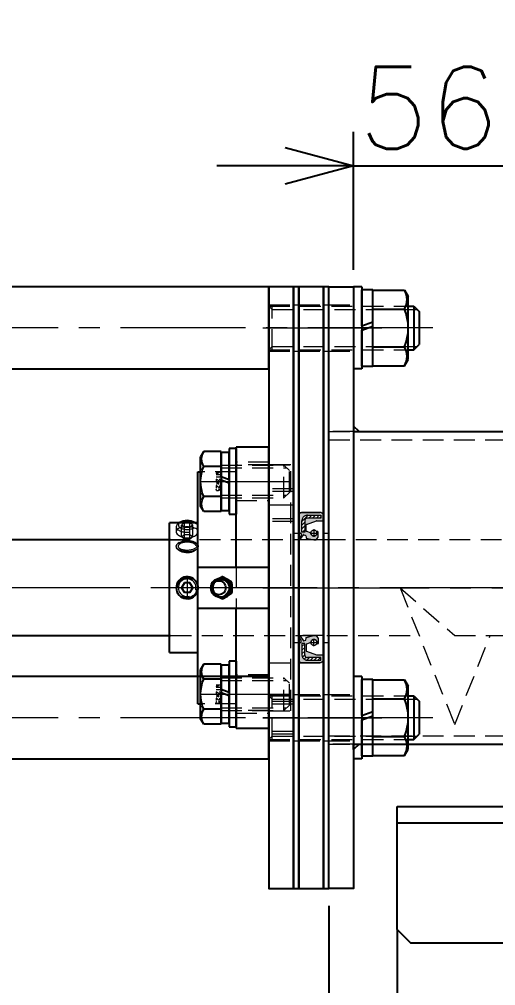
# Model space of a CAD drawing. Header units: millimetres. Extents: x 0 to 38884, y -3675 to 8056.
# Drawn here: x 25193.4 to 25367.7, y 1748.3 to 2101.6 of the extents above; entities that cross this region are included whole.
import ezdxf

# ---------------------------------------------------------------- set-up
doc = ezdxf.new("R2010")
doc.units = ezdxf.units.MM
doc.header["$LTSCALE"] = 2.4
doc.header["$PDMODE"] = 99
doc.header["$PDSIZE"] = 1
doc.linetypes.add('CENTER2', pattern=[28.575, 19.05, -3.175, 3.175, -3.175])
doc.linetypes.add('HIDDEN2', pattern=[4.7625, 3.175, -1.5875])
for name, color, linetype, lineweight in [('01_外形線', 7, 'Continuous', 25), ('02_細線', 5, 'Continuous', 13), ('03_かくれ線', 6, 'HIDDEN2', 13), ('04_中心線', 1, 'CENTER2', 9), ('08_DIM', 3, 'Continuous', 13)]:
    doc.layers.add(name, color=color, linetype=linetype, lineweight=lineweight)
doc.styles.add('KSS_TXT', font='txt.shx', dxfattribs={"bigfont": 'extfont2.shx'})
doc.styles.add('寸法用', font='simplex.shx', dxfattribs={"width": 0.8, "bigfont": '@extfont2.shx'})
doc.dimstyles.new('KSS_DIM', dxfattribs={"dimscale": 2, "dimtxt": 3, "dimasz": 2.5, "dimexe": 1.25, "dimexo": 0.625, "dimtad": 1, "dimdsep": 46, "dimtxsty": 'KSS_TXT', "dimblk": 'OPEN30', "dimcen": 0, "dimazin": 2, "dimtfac": 0.75, "dimtmove": 0, "dimatfit": 3, "dimldrblk": 'OPEN30', "dimfxl": 1.25, "dimtolj": 1, "dimarcsym": 0})
pattern_1 = [(225, (33244.3847, 2295.2417), (0.67351921, -0.67351921), [])]

# ---------------------------------------------------------------- blocks, each defined once
blk = doc.blocks.new('_Open30')
at = {"color": 0, "linetype": 'ByBlock', "lineweight": -2}
for p, q in [((-1, 0.268), (0, 0)), ((0, 0), (-1, -0.268)), ((0, 0), (-1, 0))]:
    blk.add_line(p, q, dxfattribs=at)
blk = doc.blocks.new('*D1208')
at = {"layer": '08_DIM', "color": 0, "lineweight": -2, "transparency": 16777216}
for p, q in [((24986.71, 1923), (24986.71, 2813.38)), ((25571.71, 2794.63), (25571.71, 2813.38)), ((25546.71, 2800.88), (25011.71, 2800.88))]:
    blk.add_line(p, q, dxfattribs=at)
at = {"layer": 'Defpoints', "color": 0, "transparency": 16777216}
for p in [(24986.71, 2800.88), (25571.71, 2788.38), (24986.71, 1916.75)]:
    blk.add_point(p, dxfattribs=at)
at = {"layer": '08_DIM', "color": 0, "lineweight": -2, "transparency": 16777216, "xscale": 25, "yscale": 25, "zscale": 25, "rotation": 180}
blk.add_blockref('_Open30', (24986.71, 2800.88), dxfattribs=at)
at = {"layer": '08_DIM', "color": 0, "lineweight": -2, "transparency": 16777216, "xscale": 25, "yscale": 25, "zscale": 25}
blk.add_blockref('_Open30', (25571.71, 2800.88), dxfattribs=at)
at = {"layer": '08_DIM', "color": 0, "transparency": 16777216, "insert": (25279.21, 2822.13), "char_height": 30, "attachment_point": 5, "style": 'KSS_TXT'}
blk.add_mtext('\\A1;585', dxfattribs=at)
blk = doc.blocks.new('A$C524B3920_1')
at = {"color": 0}
for p, q in [((-675, -6), (325, -6)), ((-675, -45), (-675, -240))]:
    blk.add_line(p, q, dxfattribs=at)
blk.add_lwpolyline([(-675, 0), (325, 0), (325, -45), (320, -50), (-670, -50), (-675, -45)], close=True, dxfattribs=at)
blk = doc.blocks.new('A$C741D14CE_1')
blk.add_blockref('A$C524B3920_1', (0, 0))
blk = doc.blocks.new('*D1183')
at = {"layer": '08_DIM', "color": 0, "lineweight": -2, "transparency": 16777216}
for p, q in [((26471.71, 1782.5), (26471.71, 1341.22)), ((25306.71, 1777.5), (25306.71, 1341.22)), ((25331.71, 1353.72), (26446.71, 1353.72))]:
    blk.add_line(p, q, dxfattribs=at)
at = {"layer": 'Defpoints', "color": 0, "transparency": 16777216}
for p in [(26471.71, 1788.75), (25306.71, 1783.75), (26471.71, 1353.72)]:
    blk.add_point(p, dxfattribs=at)
at = {"layer": '08_DIM', "color": 0, "lineweight": -2, "transparency": 16777216, "xscale": 25, "yscale": 25, "zscale": 25, "rotation": 180}
blk.add_blockref('_Open30', (25306.71, 1353.72), dxfattribs=at)
at = {"layer": '08_DIM', "color": 0, "lineweight": -2, "transparency": 16777216, "xscale": 25, "yscale": 25, "zscale": 25}
blk.add_blockref('_Open30', (26471.71, 1353.72), dxfattribs=at)
at = {"layer": '08_DIM', "color": 0, "transparency": 16777216, "char_height": 30, "attachment_point": 5, "style": 'KSS_TXT'}
for s, insert in [('\\A1;1165', (25889.21, 1374.97)), ('\\A1;(スクリューCV)', (25889.21, 1332.47))]:
    blk.add_mtext(s, dxfattribs=dict(at, insert=insert))
blk = doc.blocks.new('*D1215')
at = {"layer": '08_DIM', "color": 0, "lineweight": -2, "transparency": 16777216}
for p, q in [((25315.46, 2223.75), (24757.42, 2223.75)), ((24769.92, 1918.75), (24769.92, 2198.75)), ((24980.46, 1893.75), (24757.42, 1893.75))]:
    blk.add_line(p, q, dxfattribs=at)
at = {"layer": 'Defpoints', "color": 0, "transparency": 16777216}
for p in [(24769.92, 2223.75), (25321.71, 2223.75), (24986.71, 1893.75)]:
    blk.add_point(p, dxfattribs=at)
at = {"layer": '08_DIM', "color": 0, "lineweight": -2, "transparency": 16777216, "xscale": 25, "yscale": 25, "zscale": 25}
for p, rotation in [((24769.92, 2223.75), 90), ((24769.92, 1893.75), 270)]:
    blk.add_blockref('_Open30', p, dxfattribs=dict(at, rotation=rotation))
at = {"layer": '08_DIM', "color": 0, "transparency": 16777216, "insert": (24748.67, 2058.75), "char_height": 30, "attachment_point": 5, "rotation": 90, "style": 'KSS_TXT'}
blk.add_mtext('\\A1;330', dxfattribs=at)
blk = doc.blocks.new('*D1282')
at = {"layer": '08_DIM', "color": 0, "lineweight": -2, "transparency": 16777216}
for p, q in [((25315.71, 2010), (25315.71, 2060.51)), ((25371.71, 2010), (25371.71, 2060.51)), ((25290.71, 2048.01), (25265.71, 2048.01)), ((25315.71, 2048.01), (25371.71, 2048.01)), ((25396.71, 2048.01), (25421.71, 2048.01))]:
    blk.add_line(p, q, dxfattribs=at)
at = {"layer": 'Defpoints', "color": 0, "transparency": 16777216}
for p in [(25371.71, 2048.01), (25315.71, 2003.75), (25371.71, 2003.75)]:
    blk.add_point(p, dxfattribs=at)
at = {"layer": '08_DIM', "color": 0, "lineweight": -2, "transparency": 16777216, "xscale": 25, "yscale": 25, "zscale": 25}
blk.add_blockref('_Open30', (25315.71, 2048.01), dxfattribs=at)
at = {"layer": '08_DIM', "color": 0, "lineweight": -2, "transparency": 16777216, "xscale": 25, "yscale": 25, "zscale": 25, "rotation": 180}
blk.add_blockref('_Open30', (25371.71, 2048.01), dxfattribs=at)
at = {"layer": '08_DIM', "color": 0, "transparency": 16777216, "insert": (25343.19, 2069.26), "char_height": 30, "attachment_point": 5, "style": 'KSS_TXT'}
blk.add_mtext('\\A1;56', dxfattribs=at)
blk = doc.blocks.new('*D1283')
at = {"layer": '08_DIM', "color": 0, "lineweight": -2, "transparency": 16777216}
for p, q in [((24961.71, 1864.5), (24961.71, 1341.22)), ((25306.71, 1777.5), (25306.71, 1341.22)), ((25281.71, 1353.72), (24986.71, 1353.72))]:
    blk.add_line(p, q, dxfattribs=at)
at = {"layer": 'Defpoints', "color": 0, "transparency": 16777216}
for p in [(24961.71, 1870.75), (25306.71, 1783.75), (24961.71, 1353.72)]:
    blk.add_point(p, dxfattribs=at)
at = {"layer": '08_DIM', "color": 0, "lineweight": -2, "transparency": 16777216, "xscale": 25, "yscale": 25, "zscale": 25, "rotation": 180}
blk.add_blockref('_Open30', (24961.71, 1353.72), dxfattribs=at)
at = {"layer": '08_DIM', "color": 0, "lineweight": -2, "transparency": 16777216, "xscale": 25, "yscale": 25, "zscale": 25}
blk.add_blockref('_Open30', (25306.71, 1353.72), dxfattribs=at)
at = {"layer": '08_DIM', "color": 0, "transparency": 16777216, "insert": (25134.21, 1374.97), "char_height": 30, "attachment_point": 5, "style": 'KSS_TXT'}
blk.add_mtext('\\A1;345', dxfattribs=at)

msp = doc.modelspace()

# ---------------------------------------------------------------- hatches: boundary and pattern name
at = {"layer": '03_かくれ線', "transparency": 33554521}
h = msp.add_hatch(color=256, dxfattribs=at)
h.dxf.hatch_style = 1
h.paths.add_polyline_path([(25300.1122, 1913.7505), (25298.4486, 1914.4005, -0.30888362), (25298.385, 1914.4936), (25298.385, 1916.8456, -0.31906953), (25298.4521, 1916.94), (25302.2122, 1918.2505), (25304.6122, 1918.2505, 0.41421356), (25304.7122, 1918.3505), (25304.7122, 1920.2505), (25304.5725, 1920.4655), (25304.5725, 1920.6505, 0.50513433), (25304.4429, 1920.7461), (25303.7378, 1921.2328, 0.15221583), (25303.681, 1921.2505), (25296.7358, 1921.2505, 0.11643382), (25296.6911, 1921.24), (25295.7675, 1920.7782, 0.28407904), (25295.7122, 1920.6887), (25295.7122, 1913.8505, 0.41421356), (25295.8122, 1913.7505), (25296.2649, 1913.7505, -0.41421356), (25296.5149, 1913.5005), (25296.5149, 1912.9212), (25295.7122, 1911.526), (25296.0047, 1911.2505), (25297.3609, 1913.1323, -0.3459578), (25297.4797, 1913.1665), (25298.1711, 1912.8855, -0.2442226), (25298.2608, 1912.7803), (25298.385, 1912.2417), (25298.385, 1911.9126), (25301.2122, 1911.2505), (25302.0497, 1911.2505), (25302.6959, 1912.2408, 0.14557146), (25302.7122, 1912.2954), (25302.7122, 1914.1702, 0.41421356), (25302.6122, 1914.2702), (25302.1817, 1914.2702, -1.28211346)])
h.paths.add_polyline_path([(25297.8187, 1914.1357), (25296.8187, 1914.1357), (25296.8187, 1918.2505, -0.41421356), (25298.8187, 1920.2505), (25303.7622, 1920.2505), (25303.7622, 1919.2505), (25298.8187, 1919.2505, 0.41421356), (25297.8187, 1918.2505)], flags=16)
at = {"layer": '03_かくれ線'}
h = msp.add_hatch(dxfattribs=at)
h.set_pattern_fill('ANSI31', color=256, scale=0.3, angle=180)
h.set_pattern_definition(pattern_1)
h.paths.add_polyline_path([(25296.8187, 1918.2505), (25296.8187, 1914.1357), (25297.8187, 1914.1357), (25297.8187, 1918.2505, -0.41421356), (25298.8187, 1919.2505), (25303.7622, 1919.2505), (25303.7622, 1920.2505), (25298.8187, 1920.2505, 0.41421356)])
at = {"layer": '03_かくれ線', "transparency": 33554521}
h = msp.add_hatch(color=256, dxfattribs=at)
h.dxf.hatch_style = 1
h.paths.add_polyline_path([(25300.1122, 1873.7505), (25298.4486, 1873.1006, 0.30888362), (25298.385, 1873.0075), (25298.385, 1870.6555, 0.31906953), (25298.4521, 1870.561), (25302.2122, 1869.2505), (25304.6122, 1869.2505, -0.41421356), (25304.7122, 1869.1505), (25304.7122, 1867.2505), (25304.5725, 1867.0356), (25304.5725, 1866.8505, -0.50513433), (25304.4429, 1866.755), (25303.7378, 1866.2682, -0.15221583), (25303.681, 1866.2505), (25296.7358, 1866.2505, -0.11643382), (25296.6911, 1866.2611), (25295.7675, 1866.7229, -0.28407904), (25295.7122, 1866.8123), (25295.7122, 1873.6505, -0.41421356), (25295.8122, 1873.7505), (25296.2649, 1873.7505, 0.41421356), (25296.5149, 1874.0005), (25296.5149, 1874.5798), (25295.7122, 1875.9751), (25296.0047, 1876.2505), (25297.3609, 1874.3688, 0.3459578), (25297.4797, 1874.3346), (25298.1711, 1874.6156, 0.2442226), (25298.2608, 1874.7208), (25298.385, 1875.2594), (25298.385, 1875.5885), (25301.2122, 1876.2505), (25302.0497, 1876.2505), (25302.6959, 1875.2603, -0.14557146), (25302.7122, 1875.2057), (25302.7122, 1873.3309, -0.41421356), (25302.6122, 1873.2309), (25302.1817, 1873.2309, 1.28211346)])
h.paths.add_polyline_path([(25297.8187, 1873.3653), (25296.8187, 1873.3653), (25296.8187, 1869.2505, 0.41421356), (25298.8187, 1867.2505), (25303.7622, 1867.2505), (25303.7622, 1868.2505), (25298.8187, 1868.2505, -0.41421356), (25297.8187, 1869.2505)], flags=16)
at = {"layer": '03_かくれ線'}
h = msp.add_hatch(dxfattribs=at)
h.set_pattern_fill('ANSI31', color=256, scale=0.3, angle=180)
h.set_pattern_definition(pattern_1)
h.paths.add_polyline_path([(25296.8187, 1869.2505), (25296.8187, 1873.3653), (25297.8187, 1873.3653), (25297.8187, 1869.2505, 0.41421356), (25298.8187, 1868.2505), (25303.7622, 1868.2505), (25303.7622, 1867.2505), (25298.8187, 1867.2505, -0.41421356)])

# ---------------------------------------------------------------- linework, layer by layer
at = {"color": 0}
for p, q in [((25315.7122, 1950.9005), (25371.7122, 1950.9005)), ((25315.7122, 1836.6005), (25381.7122, 1836.6005))]:
    msp.add_line(p, q, dxfattribs=at)
for p, q in [((25248.7522, 1911.2509), (25186.1122, 1911.2509)), ((25186.1122, 1876.2505), (25248.7522, 1876.2505))]:
    msp.add_line(p, q)
for points in [[(25284.7122, 2003.7505), (25134.7122, 2003.7505), (25134.7122, 1973.7505), (25284.7122, 1973.7505)], [(25293.7122, 1783.7505), (25293.7122, 2003.7505), (25284.7122, 2003.7505), (25284.7122, 1783.7505)], [(25295.7122, 1783.7505), (25295.7122, 2003.7505), (25293.7122, 2003.7505), (25293.7122, 1783.7505)], [(25304.7122, 1783.7505), (25304.7122, 2003.7505), (25295.7122, 2003.7505), (25295.7122, 1783.7505)], [(25306.7122, 1783.7505), (25306.7122, 2003.7505), (25304.7122, 2003.7505), (25304.7122, 1783.7505)]]:
    msp.add_lwpolyline(points, close=True)
msp.add_lwpolyline([(25306.7122, 2003.7505), (25315.7122, 2003.7505), (25315.7122, 1783.7505), (25306.7122, 1783.7505)], close=True, dxfattribs=at)
msp.add_lwpolyline([(25306.7122, 2003.7505), (25315.7122, 2003.7505), (25315.7122, 1783.7505), (25306.7122, 1783.7505)], close=True, dxfattribs=at)
for points in [[(25335.7122, 1996.7505), (25337.7122, 1996.7505)], [(25337.7122, 1996.7505), (25339.7122, 1994.7505)], [(25337.7122, 1996.7505), (25337.7122, 1980.7505)], [(25339.7122, 1994.7505), (25339.7122, 1982.7505)], [(25337.7122, 1980.7505), (25339.7122, 1982.7505)], [(25335.7122, 1980.7505), (25337.7122, 1980.7505)]]:
    msp.add_lwpolyline(points)
at = {"color": 3}
for points in [[(25315.7122, 1950.9005), (25317.7122, 1950.9005), (25317.7122, 1950.9005), (25315.7122, 1952.9005)], [(25315.7122, 1836.6005), (25317.7122, 1836.6005), (25317.7122, 1836.6005), (25315.7122, 1834.6005)]]:
    msp.add_lwpolyline(points, close=True, dxfattribs=at)
at = {"transparency": 33554534}
msp.add_lwpolyline([(25284.7122, 1861.2505), (25134.7122, 1861.2505), (25134.7122, 1831.2505), (25284.7122, 1831.2505)], close=True, dxfattribs=at)
for points in [[(25335.7122, 1854.2505), (25337.7122, 1854.2505)], [(25337.7122, 1854.2505), (25339.7122, 1852.2505)], [(25337.7122, 1854.2505), (25337.7122, 1838.2505)], [(25339.7122, 1852.2505), (25339.7122, 1840.2505)], [(25335.7122, 1838.2505), (25337.7122, 1838.2505)], [(25337.7122, 1838.2505), (25339.7122, 1840.2505)]]:
    msp.add_lwpolyline(points, dxfattribs=at)
at = {"layer": '01_外形線'}
for points in [[(25315.7122, 2003.7505), (25315.7122, 1973.7505)], [(25318.7122, 2003.7505), (25315.7122, 2003.7505)], [(25318.7122, 2003.7505), (25318.7122, 1973.7505)], [(25318.7122, 1989.5505), (25318.7122, 2002.7505)], [(25322.7122, 2002.7505), (25318.7122, 2002.7505)], [(25322.7122, 1991.0064), (25322.7122, 2002.7505)], [(25322.7122, 1974.8941), (25322.7122, 2002.6069)], [(25322.7122, 2002.6069), (25334.3517, 2002.6069)], [(25334.3517, 2002.6069), (25335.7122, 2000.2505)], [(25335.7122, 1977.2505), (25335.7122, 2000.2505)], [(25322.7122, 1995.6787), (25334.3517, 1995.6787)], [(25318.7122, 1989.5505), (25322.7122, 1991.0064)], [(25318.7122, 1987.9505), (25322.7122, 1989.4064)], [(25318.7122, 1974.7505), (25318.7122, 1987.9505)], [(25322.7122, 1974.7505), (25322.7122, 1989.4064)], [(25322.7122, 1981.8223), (25334.3517, 1981.8223)], [(25334.3517, 1974.8941), (25335.7122, 1977.2505)], [(25318.7122, 1973.7505), (25315.7122, 1973.7505)], [(25318.7122, 1974.7505), (25322.7122, 1974.7505)], [(25322.7122, 1974.8941), (25334.3517, 1974.8941)], [(25260.8494, 1943.6111), (25259.7122, 1941.6414)], [(25267.2122, 1943.6111), (25260.8494, 1943.6111)], [(25267.2122, 1943.6111), (25267.2122, 1921.6718)], [(25272.7122, 1944.6414), (25270.2122, 1944.6414)], [(25270.2122, 1944.6414), (25270.2122, 1920.6414)], [(25272.7122, 1901.2505), (25272.7122, 1945.1414)], [(25284.7122, 1945.1414), (25272.7122, 1945.1414)], [(25272.7122, 1944.6414), (25272.7122, 1920.6414)], [(25284.7122, 1842.3597), (25284.7122, 1945.1414)], [(25259.7122, 1923.6414), (25259.7122, 1941.6414)], [(25267.2122, 1934.3333), (25267.2122, 1943.3914)], [(25267.2122, 1943.3914), (25270.2122, 1943.3914)], [(25270.2122, 1933.2414), (25270.2122, 1943.3914)], [(25267.2122, 1938.1262), (25260.8494, 1938.1262)], [(25258.7122, 1851.3505), (25258.7122, 1936.1505)], [(25258.7122, 1936.1505), (25259.7122, 1936.1505)], [(25270.2122, 1933.2414), (25267.2122, 1934.3333)], [(25267.2122, 1921.8914), (25267.2122, 1933.1333)], [(25270.2122, 1932.0414), (25267.2122, 1933.1333)], [(25270.2122, 1921.8914), (25270.2122, 1932.0414)], [(25267.2122, 1927.1566), (25260.8494, 1927.1566)], [(25260.8494, 1921.6718), (25259.7122, 1923.6414)], [(25267.2122, 1921.6718), (25260.8494, 1921.6718)], [(25270.2122, 1921.8914), (25267.2122, 1921.8914)], [(25270.2122, 1920.6414), (25272.7122, 1920.6414)], [(25248.3122, 1870.0255), (25248.3122, 1917.4755)], [(25258.7122, 1917.4755), (25248.3122, 1917.4755)], [(25251.9491, 1917.4755), (25251.5462, 1917.1907)], [(25252.1725, 1917.6335), (25251.9491, 1917.4755)], [(25257.6753, 1917.4755), (25257.4519, 1917.6335)], [(25258.0782, 1917.1907), (25257.6753, 1917.4755)], [(25258.7122, 1901.2505), (25284.7122, 1901.2505)], [(25266.3196, 1897.1606), (25267.4428, 1897.792)], [(25267.4428, 1897.792), (25269.1119, 1896.7816)], [(25267.7579, 1897.792), (25267.4428, 1897.792)], [(25269.5356, 1896.7816), (25267.7579, 1897.792)], [(25253.8018, 1895.5005), (25252.7915, 1893.7505)], [(25255.8226, 1895.5005), (25253.8018, 1895.5005)], [(25256.8329, 1893.7505), (25255.8226, 1895.5005)], [(25263.9417, 1893.7505), (25263.9456, 1894.2789)], [(25263.986, 1895.5642), (25263.996, 1895.7713)], [(25263.996, 1895.7713), (25264.2448, 1895.9257)], [(25269.1119, 1896.7816), (25270.8896, 1895.7713)], [(25271.2047, 1895.7713), (25269.5356, 1896.7816)], [(25270.8896, 1895.7713), (25270.8674, 1895.2796), (25270.8502, 1894.7813), (25270.8392, 1894.2676), (25270.8353, 1893.7505)], [(25271.2047, 1895.7713), (25270.8896, 1895.7713)], [(25271.259, 1893.7505), (25271.2587, 1893.8942), (25271.2536, 1894.3658), (25271.2426, 1894.8342), (25271.2047, 1895.7713)], [(25252.7915, 1893.7505), (25253.8018, 1892.0005)], [(25255.8226, 1892.0005), (25253.8018, 1892.0005)], [(25255.8226, 1892.0005), (25256.8329, 1893.7505)], [(25263.996, 1891.7298), (25263.9858, 1891.9399)], [(25264.2403, 1891.5782), (25263.996, 1891.7298)], [(25266.3215, 1890.3394), (25265.6651, 1890.7195)], [(25269.1119, 1890.7195), (25267.4428, 1889.7091)], [(25267.7579, 1889.7091), (25269.5356, 1890.7195)], [(25270.8896, 1891.7298), (25269.1119, 1890.7195)], [(25269.5356, 1890.7195), (25271.2047, 1891.7298)], [(25270.8353, 1893.7505), (25270.8356, 1893.6069), (25270.8407, 1893.1353), (25270.8518, 1892.6669), (25270.8896, 1891.7298)], [(25271.2047, 1891.7298), (25270.8896, 1891.7298)], [(25271.2047, 1891.7298), (25271.227, 1892.2215), (25271.2441, 1892.7198), (25271.2552, 1893.2335), (25271.259, 1893.7505)], [(25267.4428, 1889.7091), (25266.3215, 1890.3394)], [(25267.7579, 1889.7091), (25267.4428, 1889.7091)], [(25258.7122, 1886.2505), (25284.7122, 1886.2505)], [(25272.7122, 1842.3597), (25272.7122, 1886.2505)], [(25248.3122, 1870.0255), (25258.7122, 1870.0255)], [(25260.8494, 1865.8293), (25259.7122, 1863.8597)], [(25267.2122, 1865.8293), (25260.8494, 1865.8293)], [(25267.2122, 1865.8293), (25267.2122, 1843.89)], [(25272.7122, 1866.8597), (25270.2122, 1866.8597)], [(25270.2122, 1866.8597), (25270.2122, 1842.8597)], [(25272.7122, 1866.8597), (25272.7122, 1842.8597)], [(25259.7122, 1845.8597), (25259.7122, 1863.8597)], [(25267.2122, 1856.5516), (25267.2122, 1865.6097)], [(25267.2122, 1865.6097), (25270.2122, 1865.6097)], [(25270.2122, 1855.4597), (25270.2122, 1865.6097)], [(25267.2122, 1860.3445), (25260.8494, 1860.3445)], [(25270.2122, 1855.4597), (25267.2122, 1856.5516)], [(25267.2122, 1844.1097), (25267.2122, 1855.3516)], [(25270.2122, 1854.2597), (25267.2122, 1855.3516)], [(25270.2122, 1844.1097), (25270.2122, 1854.2597)], [(25258.7122, 1851.3505), (25259.7122, 1851.3505)], [(25267.2122, 1849.3748), (25260.8494, 1849.3748)], [(25260.8494, 1843.89), (25259.7122, 1845.8597)], [(25267.2122, 1843.89), (25260.8494, 1843.89)], [(25270.2122, 1844.1097), (25267.2122, 1844.1097)], [(25270.2122, 1842.8597), (25272.7122, 1842.8597)], [(25272.7122, 1842.3597), (25284.7122, 1842.3597)]]:
    msp.add_lwpolyline(points, dxfattribs=at)
for points in [[(25334.3517, 1995.6787, 0.26794907), (25334.3517, 2002.6069)], [(25334.3517, 1981.8223, 0.19636667), (25334.3517, 1995.6787)], [(25334.3517, 1974.8941, 0.26794907), (25334.3517, 1981.8223)], [(25260.8494, 1938.1262, -0.26794908), (25260.8494, 1943.6111)], [(25260.8494, 1927.1566, -0.20733158), (25260.8494, 1938.1262)], [(25260.8494, 1921.6718, -0.26794908), (25260.8494, 1927.1566)], [(25258.7122, 1894.6394, 8.88819442), (25258.7122, 1892.8617)], [(25258.7122, 1892.8617, 0.11250879), (25258.7122, 1894.6394)], [(25260.8494, 1860.3445, -0.26794908), (25260.8494, 1865.8293)], [(25260.8494, 1849.3748, -0.20733158), (25260.8494, 1860.3445)], [(25260.8494, 1843.89, -0.26794908), (25260.8494, 1849.3748)]]:
    msp.add_lwpolyline(points, format="xyb", dxfattribs=at)
at = {"layer": '01_外形線', "transparency": 33554534}
for points in [[(25315.7122, 1861.2505), (25315.7122, 1831.2505)], [(25318.7122, 1861.2505), (25315.7122, 1861.2505)], [(25318.7122, 1861.2505), (25318.7122, 1831.2505)], [(25318.7122, 1847.0505), (25318.7122, 1860.2505)], [(25322.7122, 1860.2505), (25318.7122, 1860.2505)], [(25322.7122, 1848.5064), (25322.7122, 1860.2505)], [(25322.7122, 1832.3941), (25322.7122, 1860.1069)], [(25322.7122, 1860.1069), (25334.3517, 1860.1069)], [(25334.3517, 1860.1069), (25335.7122, 1857.7505)], [(25335.7122, 1834.7505), (25335.7122, 1857.7505)], [(25322.7122, 1853.1787), (25334.3517, 1853.1787)], [(25318.7122, 1847.0505), (25322.7122, 1848.5064)], [(25318.7122, 1845.4505), (25322.7122, 1846.9064)], [(25318.7122, 1832.2505), (25318.7122, 1845.4505)], [(25322.7122, 1832.2505), (25322.7122, 1846.9064)], [(25322.7122, 1839.3223), (25334.3517, 1839.3223)], [(25334.3517, 1832.3941), (25335.7122, 1834.7505)], [(25318.7122, 1831.2505), (25315.7122, 1831.2505)], [(25318.7122, 1832.2505), (25322.7122, 1832.2505)], [(25322.7122, 1832.3941), (25334.3517, 1832.3941)]]:
    msp.add_lwpolyline(points, dxfattribs=at)
for points in [[(25334.3517, 1853.1787, 0.26794907), (25334.3517, 1860.1069)], [(25334.3517, 1839.3223, 0.19636667), (25334.3517, 1853.1787)], [(25334.3517, 1832.3941, 0.26794907), (25334.3517, 1839.3223)]]:
    msp.add_lwpolyline(points, format="xyb", dxfattribs=at)
at = {"layer": '01_外形線'}
for centre, major_axis, ratio, start_param, end_param in [((25254.8122, 1916.036), (-4, 0), 0.5, 3.94508398, 5.47969398), ((25254.8122, 1916.7002), (-3.233, 0), 0.5, 3.75707236, 5.6677056), ((25267.3885, 1893.7505), (0, -3.5), 0.98480775, 2.61799388, 3.29293182), ((25267.3885, 1893.7505), (0, -3.5), 0.98480775, 1.57079633, 2.61799388), ((25267.3885, 1893.7505), (0, -3.5), 0.98480775, 6.13184614, 6.80678408), ((25267.3885, 1893.7505), (0, -3.5), 0.98480775, 0.52359878, 1.57079633)]:
    msp.add_ellipse(centre, major_axis=major_axis, ratio=ratio, start_param=start_param, end_param=end_param, dxfattribs=at)
for centre, major_axis in [((25266.8745, 1893.7505), (0, 3.46)), ((25266.4056, 1893.7505), (0, 2.56))]:
    msp.add_ellipse(centre, major_axis=major_axis, ratio=0.98480775, dxfattribs=at)
at = {"layer": '02_細線'}
for points in [[(25335.7122, 1995.5505), (25338.9122, 1995.5505)], [(25335.7122, 1981.9505), (25338.9122, 1981.9505)]]:
    msp.add_lwpolyline(points, dxfattribs=at)
msp.add_lwpolyline([(25257.935, 1892.9138, 3.73205081), (25255.649, 1890.6277)], format="xyb", dxfattribs=at)
at = {"layer": '02_細線', "transparency": 33554534}
for points in [[(25335.7122, 1853.0505), (25338.9122, 1853.0505)], [(25335.7122, 1839.4505), (25338.9122, 1839.4505)]]:
    msp.add_lwpolyline(points, dxfattribs=at)
at = {"layer": '03_かくれ線'}
for p, q in [((25284.7122, 1997.2505), (25293.7122, 1997.2505)), ((25293.7122, 1997.2505), (25295.7122, 1997.2505)), ((25295.7122, 1997.2505), (25304.7122, 1997.2505)), ((25304.7122, 1997.2505), (25306.7122, 1997.2505)), ((25306.7122, 1997.2505), (25315.7122, 1997.2505)), ((25306.7122, 1997.2505), (25315.7122, 1997.2505)), ((25284.7122, 1980.2505), (25293.7122, 1980.2505)), ((25293.7122, 1980.2505), (25295.7122, 1980.2505)), ((25295.7122, 1980.2505), (25304.7122, 1980.2505)), ((25304.7122, 1980.2505), (25306.7122, 1980.2505)), ((25306.7122, 1980.2505), (25315.7122, 1980.2505)), ((25306.7122, 1980.2505), (25315.7122, 1980.2505)), ((25315.7122, 1950.9005), (25306.7122, 1950.9005)), ((25306.7122, 1950.9005), (25306.7122, 1836.6005)), ((25315.7122, 1950.9005), (25306.7122, 1950.9005)), ((25306.7122, 1950.9005), (25315.7122, 1950.9005)), ((25306.7122, 1947.9005), (25371.7122, 1947.9005)), ((25284.7122, 1938.7505), (25293.7122, 1938.7505)), ((25293.7122, 1929.973), (25284.7122, 1929.973)), ((25293.7122, 1928.973), (25284.7122, 1928.973)), ((25293.7122, 1918.973), (25284.7122, 1918.973)), ((25295.7122, 1921.2505), (25304.7122, 1921.2505)), ((25293.7122, 1917.973), (25284.7122, 1917.973)), ((25293.7122, 1913.7505), (25295.7122, 1913.7505)), ((25304.7122, 1913.7505), (25306.7122, 1913.7505)), ((25392.7144, 1911.2509), (25248.7522, 1911.2509)), ((25332.7143, 1893.7507), (25352.7143, 1876.2505)), ((25332.7144, 1893.7504), (25352.7144, 1843.7505)), ((25248.7522, 1876.2505), (25339.7144, 1876.2505)), ((25293.7122, 1873.7505), (25295.7122, 1873.7505)), ((25304.7122, 1873.7505), (25306.7122, 1873.7505)), ((25352.7144, 1843.7505), (25365.7144, 1876.2505)), ((25284.7122, 1866.2505), (25293.7122, 1866.2505)), ((25295.7122, 1866.2505), (25304.7122, 1866.2505)), ((25284.7122, 1854.7505), (25293.7122, 1854.7505)), ((25293.7122, 1852.1912), (25284.7122, 1852.1912)), ((25293.7122, 1854.7505), (25295.7122, 1854.7505)), ((25295.7122, 1854.7505), (25304.7122, 1854.7505)), ((25304.7122, 1854.7505), (25306.7122, 1854.7505)), ((25306.7122, 1854.7505), (25315.7122, 1854.7505)), ((25306.7122, 1854.7505), (25315.7122, 1854.7505)), ((25293.7122, 1851.1912), (25284.7122, 1851.1912)), ((25284.7122, 1848.7505), (25293.7122, 1848.7505)), ((25293.7122, 1841.1912), (25284.7122, 1841.1912)), ((25293.7122, 1840.1912), (25284.7122, 1840.1912)), ((25284.7122, 1837.7505), (25293.7122, 1837.7505)), ((25293.7122, 1837.7505), (25295.7122, 1837.7505)), ((25295.7122, 1837.7505), (25304.7122, 1837.7505)), ((25304.7122, 1837.7505), (25306.7122, 1837.7505)), ((25306.7122, 1839.6005), (26467.7122, 1839.6005)), ((25306.7122, 1837.7505), (25315.7122, 1837.7505)), ((25306.7122, 1837.7505), (25315.7122, 1837.7505)), ((25315.7122, 1836.6005), (25306.7122, 1836.6005)), ((25315.7122, 1836.6005), (25306.7122, 1836.6005)), ((25306.7122, 1836.6005), (25315.7122, 1836.6005))]:
    msp.add_line(p, q, dxfattribs=at)
for points in [[(25285.9122, 1995.5505), (25284.7122, 1996.7505)], [(25284.7122, 1996.7505), (25335.7122, 1996.7505)], [(25285.9122, 1980.7505), (25285.9122, 1996.7505)], [(25285.9122, 1995.5505), (25335.7122, 1995.5505)], [(25285.9122, 1981.9505), (25284.7122, 1980.7505)], [(25284.7122, 1980.7505), (25335.7122, 1980.7505)], [(25285.9122, 1981.9505), (25335.7122, 1981.9505)], [(25267.2122, 1938.6414), (25290.2122, 1938.6414)], [(25267.2122, 1937.6414), (25291.2122, 1937.6414)], [(25284.7122, 1939.6414), (25272.7122, 1939.6414)], [(25284.7122, 1938.6441), (25272.7122, 1938.6441)], [(25292.7122, 1938.7505), (25284.7122, 1938.7505)], [(25290.2122, 1938.6414), (25292.2122, 1936.6414)], [(25290.2122, 1926.6414), (25290.2122, 1938.6414)], [(25292.2122, 1928.6414), (25292.2122, 1936.6414)], [(25292.7122, 1848.7505), (25292.7122, 1938.7505)], [(25272.7122, 1936.1505), (25259.7122, 1936.1505)], [(25267.2122, 1927.6414), (25291.2122, 1927.6414)], [(25267.2122, 1926.6414), (25290.2122, 1926.6414)], [(25290.2122, 1926.6414), (25292.2122, 1928.6414)], [(25272.7122, 1925.6414), (25284.7122, 1925.6414)], [(25250.8122, 1916.036), (25250.8122, 1914.295)], [(25254.8122, 1916.0029), (25254.1461, 1915.9831), (25253.4989, 1915.9239), (25252.8895, 1915.8249), (25252.3338, 1915.6861), (25251.8435, 1915.5055), (25251.4363, 1915.2856), (25251.1233, 1915.026), (25250.9149, 1914.7326), (25250.8196, 1914.4137), (25250.8122, 1914.2972)], [(25252.7915, 1916.7002), (25253.8018, 1917.5752)], [(25252.7915, 1912.3701), (25252.7915, 1916.7002)], [(25253.8018, 1915.8252), (25252.7915, 1916.7002)], [(25255.8226, 1917.5752), (25253.8018, 1917.5752)], [(25253.8018, 1911.4951), (25253.8018, 1917.5752)], [(25255.8226, 1915.8252), (25253.8018, 1915.8252)], [(25258.8122, 1914.2969), (25258.7636, 1914.5993), (25258.6065, 1914.9008), (25258.3441, 1915.171), (25257.9852, 1915.4063), (25257.5327, 1915.6054), (25257.0041, 1915.7646), (25256.4084, 1915.8837), (25255.7666, 1915.962), (25255.2929, 1915.9926), (25254.8122, 1916.0029)], [(25255.8226, 1917.5752), (25256.8329, 1916.7002)], [(25255.8226, 1911.4951), (25255.8226, 1917.5752)], [(25256.8329, 1916.7002), (25255.8226, 1915.8252)], [(25256.8329, 1912.3701), (25256.8329, 1916.7002)], [(25258.8122, 1914.2965), (25258.8122, 1916.036)], [(25250.8122, 1914.2972), (25250.836, 1914.0755), (25250.9635, 1913.7311), (25251.1963, 1913.3883), (25251.5309, 1913.0578), (25251.9556, 1912.7534), (25252.4667, 1912.4847), (25253.0444, 1912.2666), (25253.6743, 1912.1098), (25254.3372, 1912.0212), (25255.0058, 1912.0062), (25255.6689, 1912.0629), (25256.3033, 1912.1884), (25256.8963, 1912.376), (25257.4358, 1912.6205), (25257.9023, 1912.909), (25258.2856, 1913.2336), (25258.5706, 1913.5782), (25258.7468, 1913.9285), (25258.8119, 1914.2739), (25258.8122, 1914.2969)], [(25252.7915, 1912.3701), (25253.8018, 1913.2451)], [(25253.8018, 1911.4951), (25252.7915, 1912.3701)], [(25253.8018, 1913.2451), (25255.8226, 1913.2451)], [(25255.8226, 1913.2451), (25256.8329, 1912.3701)], [(25256.8329, 1912.3701), (25255.8226, 1911.4951)], [(25248.3122, 1911.2505), (25258.7122, 1911.2505)], [(25250.8122, 1908.906), (25250.8678, 1909.2259), (25251.031, 1909.5162), (25251.298, 1909.7703), (25251.6598, 1909.9863), (25252.1151, 1910.1653), (25252.6458, 1910.3049), (25253.2463, 1910.4072), (25253.8929, 1910.4727), (25254.5561, 1910.5023), (25255.2267, 1910.4984), (25255.872, 1910.4618), (25256.4879, 1910.392), (25257.062, 1910.2864), (25257.5746, 1910.1439), (25258.0211, 1909.9579), (25258.3773, 1909.7313), (25258.6322, 1909.4636), (25258.7264, 1909.3012)], [(25258.7169, 1908.4534), (25258.5458, 1908.1377), (25258.2619, 1907.7919), (25257.8792, 1907.4584), (25257.4129, 1907.1561), (25256.8626, 1906.8943), (25256.2528, 1906.6916), (25255.6037, 1906.5606), (25254.9311, 1906.506), (25254.2711, 1906.531), (25253.6264, 1906.6304), (25253.0179, 1906.7992), (25252.4584, 1907.0279), (25251.9528, 1907.3129), (25251.5266, 1907.636), (25251.1883, 1907.9886), (25250.9535, 1908.3517), (25250.8479, 1908.6331), (25250.8122, 1908.906)], [(25251.8593, 1910.2821), (25251.5462, 1910.0607)], [(25251.8593, 1908.1941), (25252.1725, 1907.9727)], [(25255.8226, 1911.4951), (25253.8018, 1911.4951)], [(25257.4519, 1907.9727), (25257.7651, 1908.1941)], [(25258.0782, 1910.0607), (25257.7651, 1910.2821)], [(25258.8122, 1908.906), (25258.7916, 1908.6997), (25258.7305, 1908.4877), (25258.7169, 1908.4534)], [(25258.7264, 1909.3012), (25258.7781, 1909.1599), (25258.8122, 1908.906)], [(25304.7122, 1911.2505), (25295.7122, 1911.2505)], [(25272.7122, 1901.2505), (25272.7122, 1886.2505)], [(25267.7579, 1897.792), (25266.0888, 1896.7816)], [(25263.9456, 1894.2789), (25263.9471, 1894.3658), (25263.9581, 1894.8342), (25263.986, 1895.5642)], [(25264.3111, 1895.7713), (25263.996, 1895.7713)], [(25264.2448, 1895.9257), (25265.6651, 1896.7816)], [(25266.0888, 1896.7816), (25264.3111, 1895.7713)], [(25264.3111, 1895.7713), (25264.3333, 1895.2796), (25264.3505, 1894.7813), (25264.3615, 1894.2676), (25264.3654, 1893.7505)], [(25265.6651, 1896.7816), (25266.3196, 1897.1606)], [(25263.9858, 1891.9399), (25263.9737, 1892.2215), (25263.9566, 1892.7198), (25263.9455, 1893.2335), (25263.9417, 1893.7505)], [(25264.3111, 1891.7298), (25263.996, 1891.7298)], [(25265.6651, 1890.7195), (25264.2403, 1891.5782)], [(25264.3654, 1893.7505), (25264.3651, 1893.6069), (25264.36, 1893.1353), (25264.3489, 1892.6669), (25264.3111, 1891.7298)], [(25264.3111, 1891.7298), (25266.0888, 1890.7195)], [(25266.0888, 1890.7195), (25267.7579, 1889.7091)], [(25248.3122, 1876.2505), (25258.7122, 1876.2505)], [(25304.7122, 1876.2505), (25295.7122, 1876.2505)], [(25352.7143, 1876.2505), (25419.7144, 1876.2505)], [(25267.2122, 1860.8597), (25290.2122, 1860.8597)], [(25267.2122, 1859.8597), (25291.2122, 1859.8597)], [(25284.7122, 1861.8597), (25272.7122, 1861.8597)], [(25290.2122, 1860.8597), (25292.2122, 1858.8597)], [(25290.2122, 1848.8597), (25290.2122, 1860.8597)], [(25292.2122, 1850.8597), (25292.2122, 1858.8597)], [(25272.7122, 1851.3505), (25259.7122, 1851.3505)], [(25267.2122, 1849.8597), (25291.2122, 1849.8597)], [(25267.2122, 1848.8597), (25290.2122, 1848.8597)], [(25284.7122, 1848.857), (25272.7122, 1848.857)], [(25284.7122, 1848.7505), (25292.7122, 1848.7505)], [(25290.2122, 1848.8597), (25292.2122, 1850.8597)], [(25272.7122, 1847.8597), (25284.7122, 1847.8597)]]:
    msp.add_lwpolyline(points, dxfattribs=at)
for points in [[(25298.385, 1911.9126), (25301.2122, 1911.2505), (25302.0497, 1911.2505), (25302.6959, 1912.2408, 0.14557146), (25302.7122, 1912.2954), (25302.7122, 1914.1702, 0.41421356), (25302.6122, 1914.2702), (25302.1817, 1914.2702, -1.28211346), (25300.1122, 1913.7505), (25298.4486, 1914.4005, -0.30888362), (25298.385, 1914.4936), (25298.385, 1916.8456, -0.31906953), (25298.4521, 1916.94), (25302.1962, 1918.245, -0.08403741), (25302.2291, 1918.2505), (25304.6122, 1918.2505, 0.41421356), (25304.7122, 1918.3505), (25304.7122, 1920.2505), (25304.5725, 1920.4655), (25304.5725, 1920.6505, 0.41421356), (25304.4725, 1920.7505), (25304.4365, 1920.7505), (25303.7378, 1921.2328, 0.15221583), (25303.681, 1921.2505), (25296.7358, 1921.2505, 0.11643382), (25296.6911, 1921.24), (25295.7675, 1920.7782, 0.28407904), (25295.7122, 1920.6887), (25295.7122, 1913.8505, 0.41421356), (25295.8122, 1913.7505), (25296.2649, 1913.7505, -0.41421356), (25296.5149, 1913.5005), (25296.5149, 1912.9212), (25295.7122, 1911.526), (25296.0047, 1911.2505), (25297.3609, 1913.1323, -0.3459578), (25297.4797, 1913.1665), (25298.1711, 1912.8855, -0.2442226), (25298.2608, 1912.7803), (25298.385, 1912.2417)], [(25303.7622, 1919.2505), (25298.8187, 1919.2505, 0.41421356), (25297.8187, 1918.2505), (25297.8187, 1914.1357), (25296.8187, 1914.1357), (25296.8187, 1918.2505, -0.41421356), (25298.8187, 1920.2505), (25303.7622, 1920.2505)], [(25298.385, 1875.5885), (25301.2122, 1876.2505), (25302.0497, 1876.2505), (25302.6959, 1875.2603, -0.14557146), (25302.7122, 1875.2057), (25302.7122, 1873.3309, -0.41421356), (25302.6122, 1873.2309), (25302.1817, 1873.2309, 1.28211346), (25300.1122, 1873.7505), (25298.4486, 1873.1006, 0.30888362), (25298.385, 1873.0075), (25298.385, 1870.6555, 0.31906953), (25298.4521, 1870.561), (25302.1962, 1869.2561, 0.08403741), (25302.2291, 1869.2505), (25304.6122, 1869.2505, -0.41421356), (25304.7122, 1869.1505), (25304.7122, 1867.2505), (25304.5725, 1867.0356), (25304.5725, 1866.8505, -0.41421356), (25304.4725, 1866.7505), (25304.4365, 1866.7505), (25303.7378, 1866.2682, -0.15221583), (25303.681, 1866.2505), (25296.7358, 1866.2505, -0.11643382), (25296.6911, 1866.2611), (25295.7675, 1866.7229, -0.28407904), (25295.7122, 1866.8123), (25295.7122, 1873.6505, -0.41421356), (25295.8122, 1873.7505), (25296.2649, 1873.7505, 0.41421356), (25296.5149, 1874.0005), (25296.5149, 1874.5798), (25295.7122, 1875.9751), (25296.0047, 1876.2505), (25297.3609, 1874.3688, 0.3459578), (25297.4797, 1874.3346), (25298.1711, 1874.6156, 0.2442226), (25298.2608, 1874.7208), (25298.385, 1875.2594)], [(25303.7622, 1868.2505), (25298.8187, 1868.2505, -0.41421356), (25297.8187, 1869.2505), (25297.8187, 1873.3653), (25296.8187, 1873.3653), (25296.8187, 1869.2505, 0.41421356), (25298.8187, 1867.2505), (25303.7622, 1867.2505)]]:
    msp.add_lwpolyline(points, format="xyb", close=True, dxfattribs=at)
for points in [[(25304.7122, 1893.7505), (25304.7122, 1918.3505), (25304.7122, 1920.2505), (25304.5725, 1920.4655), (25304.5725, 1920.6505, 0.41421356), (25304.4725, 1920.7505), (25304.4365, 1920.7505), (25303.7378, 1921.2328, 0.15221583), (25303.681, 1921.2505), (25296.7358, 1921.2505, 0.11643382), (25296.6911, 1921.24), (25295.7675, 1920.7782, 0.28407904), (25295.7122, 1920.6887), (25295.7122, 1913.8505), (25295.7122, 1893.7505)], [(25304.7122, 1893.7505), (25304.7122, 1869.1505), (25304.7122, 1867.2505), (25304.5725, 1867.0356), (25304.5725, 1866.8505, -0.41421356), (25304.4725, 1866.7505), (25304.4365, 1866.7505), (25303.7378, 1866.2682, -0.15221583), (25303.681, 1866.2505), (25296.7358, 1866.2505, -0.11643382), (25296.6911, 1866.2611), (25295.7675, 1866.7229, -0.28407904), (25295.7122, 1866.8123), (25295.7122, 1873.6505), (25295.7122, 1893.7505)]]:
    msp.add_lwpolyline(points, format="xyb", dxfattribs=at)
at = {"layer": '03_かくれ線', "transparency": 33554534}
for points in [[(25285.9122, 1853.0505), (25284.7122, 1854.2505)], [(25284.7122, 1854.2505), (25335.7122, 1854.2505)], [(25285.9122, 1838.2505), (25285.9122, 1854.2505)], [(25285.9122, 1853.0505), (25335.7122, 1853.0505)], [(25285.9122, 1839.4505), (25284.7122, 1838.2505)], [(25284.7122, 1838.2505), (25335.7122, 1838.2505)], [(25285.9122, 1839.4505), (25335.7122, 1839.4505)]]:
    msp.add_lwpolyline(points, dxfattribs=at)
at = {"layer": '03_かくれ線'}
for centre, radius in [((25301.2122, 1913.7505), 1.1), ((25254.8122, 1893.7505), 3.6165), ((25301.2122, 1873.7505), 1.1)]:
    msp.add_circle(centre, radius, dxfattribs=at)
for centre, major_axis, ratio, start_param, end_param in [((25254.8122, 1916.036), (-4, 0), 0.5, 5.47969398, 10.22826928), ((25254.8122, 1916.7002), (-3.233, 0), 0.5, 5.6677056, 10.04025767), ((25267.3885, 1893.7505), (0, -3.5), 0.98480775, 3.66519143, 4.71238898), ((25267.3885, 1893.7505), (0, -3.5), 0.98480775, 3.29293182, 3.66519143), ((25267.3885, 1893.7505), (0, -3.5), 0.98480775, 4.71238898, 5.75958653), ((25267.3885, 1893.7505), (0, -3.5), 0.98480775, 5.75958653, 6.13184614)]:
    msp.add_ellipse(centre, major_axis=major_axis, ratio=ratio, start_param=start_param, end_param=end_param, dxfattribs=at)
for centre, major_axis, ratio in [((25254.8122, 1908.906), (-4, 0), 0.5), ((25254.8122, 1909.2381), (3.6165, 0), 0.5), ((25254.8122, 1908.906), (-3.233, 0), 0.5), ((25267.1784, 1893.7505), (0, 2.96), 0.98480775), ((25267.8122, 1893.7505), (0, 3.5), 0.98480775)]:
    msp.add_ellipse(centre, major_axis=major_axis, ratio=ratio, dxfattribs=at)
at = {"layer": '04_中心線'}
for p, q in [((25344.7122, 1988.7505), (25096.7122, 1988.7505)), ((25282.4622, 1988.7505), (25295.9622, 1988.7505)), ((25293.2122, 1988.7505), (25296.2122, 1988.7505)), ((25293.4622, 1988.7505), (25306.9622, 1988.7505)), ((25296.7153, 1988.7505), (25326.0887, 1988.7505)), ((25296.7153, 1988.7505), (25326.0887, 1988.7505)), ((25304.2122, 1988.7505), (25307.2122, 1988.7505)), ((25293.7122, 1923.973), (25284.7122, 1923.973)), ((26468.2977, 1893.7505), (24987.7144, 1893.7505)), ((25282.4622, 1893.7505), (25295.9622, 1893.7505)), ((25293.2122, 1893.7505), (25296.2122, 1893.7505)), ((25293.4622, 1893.7505), (25306.9622, 1893.7505)), ((25296.7153, 1893.7505), (25326.0887, 1893.7505)), ((25296.7153, 1893.7505), (25326.0887, 1893.7505)), ((25297.6747, 1893.7505), (26481.4333, 1893.7505)), ((25304.2122, 1893.7505), (25307.2122, 1893.7505)), ((25282.4622, 1846.2505), (25295.9622, 1846.2505)), ((25295.9622, 1846.1912), (25282.4622, 1846.1912)), ((25293.2122, 1846.2505), (25296.2122, 1846.2505)), ((25293.4622, 1846.2505), (25306.9622, 1846.2505)), ((25296.7153, 1846.2505), (25326.0887, 1846.2505)), ((25296.7153, 1846.2505), (25326.0887, 1846.2505)), ((25304.2122, 1846.2505), (25307.2122, 1846.2505))]:
    msp.add_line(p, q, dxfattribs=at)
at = {"layer": '04_中心線', "transparency": 33554534}
msp.add_line((25344.7122, 1846.2505), (25096.7122, 1846.2505), dxfattribs=at)
at = {"layer": '04_中心線'}
for points in [[(25318.7122, 1988.7505), (25315.7122, 1988.7505)], [(25322.7122, 1988.7505), (25318.7122, 1988.7505)], [(25335.7122, 1988.7505), (25322.7122, 1988.7505)], [(25259.7122, 1932.6414), (25292.2122, 1932.6414)], [(25270.2122, 1932.6414), (25272.7122, 1932.6414)], [(25272.1122, 1932.6414), (25285.3122, 1932.6414)], [(25299.8372, 1913.7505), (25302.5872, 1913.7505)], [(25301.2122, 1915.1255), (25301.2122, 1912.3755)], [(25254.8122, 1897.9505), (25254.8122, 1889.5505)], [(25294.9322, 1893.7505), (25246.0922, 1893.7505)], [(25293.4622, 1893.7505), (25306.9622, 1893.7505)], [(25299.8372, 1873.7505), (25302.5872, 1873.7505)], [(25301.2122, 1872.3755), (25301.2122, 1875.1255)], [(25259.7122, 1854.8597), (25292.2122, 1854.8597)], [(25270.2122, 1854.8597), (25272.7122, 1854.8597)], [(25272.1122, 1854.8597), (25285.3122, 1854.8597)]]:
    msp.add_lwpolyline(points, dxfattribs=at)
at = {"layer": '04_中心線', "transparency": 33554534}
for points in [[(25318.7122, 1846.2505), (25315.7122, 1846.2505)], [(25322.7122, 1846.2505), (25318.7122, 1846.2505)], [(25335.7122, 1846.2505), (25322.7122, 1846.2505)]]:
    msp.add_lwpolyline(points, dxfattribs=at)

# ---------------------------------------------------------------- block references
msp.add_blockref('A$C741D14CE_1', (26006.7122, 1813.7505))

# ---------------------------------------------------------------- texts
at = {"layer": '03_かくれ線', "style": '寸法用', "width": 0.8}
for p in [(25265.4122, 1936.2066), (25265.4122, 1858.4249)]:
    msp.add_text('M12×25', height=1.5, rotation=270, dxfattribs=at).set_placement(p)

# ---------------------------------------------------------------- dimensions: what is measured, and where the dimension line sits
at = {"layer": '08_DIM', "color": 1}
dim = msp.add_linear_dim(base=(24986.7118, 2800.8771), p1=(25571.7122, 2788.3771), p2=(24986.7118, 1916.7505), dimstyle='KSS_DIM', override={"dimscale": 10, "dimarcsym": 1}, dxfattribs=at)
dim.commit()
dim.dimension.update_dxf_attribs({"geometry": '*D1208', "text_midpoint": (25279.212, 2822.1271)})
dim = msp.add_linear_dim(base=(24769.9154, 2223.7505), p1=(24986.7118, 1893.7505), p2=(25321.7122, 2223.7505), angle=90, dimstyle='KSS_DIM', override={"dimscale": 10, "dimarcsym": 1}, dxfattribs=at)
dim.commit()
dim.dimension.update_dxf_attribs({"geometry": '*D1215', "text_midpoint": (24748.6654, 2058.7505)})
at = {"layer": '08_DIM'}
dim = msp.add_linear_dim(base=(25371.7122, 2048.0085), p1=(25315.7122, 2003.7505), p2=(25371.7122, 2003.7505), dimstyle='KSS_DIM', override={"dimscale": 10, "dimtmove": 2, "dimarcsym": 1}, dxfattribs=at)
dim.commit()
dim.dimension.update_dxf_attribs({"geometry": '*D1282', "text_midpoint": (25343.1862, 2069.2585), "dimtype": 160})
for base, p2, override, picture, middle in [((24961.7118, 1353.722), (24961.7118, 1870.7505), {"dimscale": 10, "dimarcsym": 1}, '*D1283', (25134.212, 1374.972)), ((26471.7122, 1353.722), (26471.7122, 1788.7505), {"dimscale": 10, "dimpost": '\\X(スクリューCV)', "dimarcsym": 1}, '*D1183', (25889.2122, 1353.722))]:
    dim = msp.add_linear_dim(base=base, p1=(25306.7122, 1783.7505), p2=p2, dimstyle='KSS_DIM', override=override, dxfattribs=at)
    dim.commit()
    dim.dimension.update_dxf_attribs({"geometry": picture, "text_midpoint": middle})

doc.saveas('drawing.dxf')
